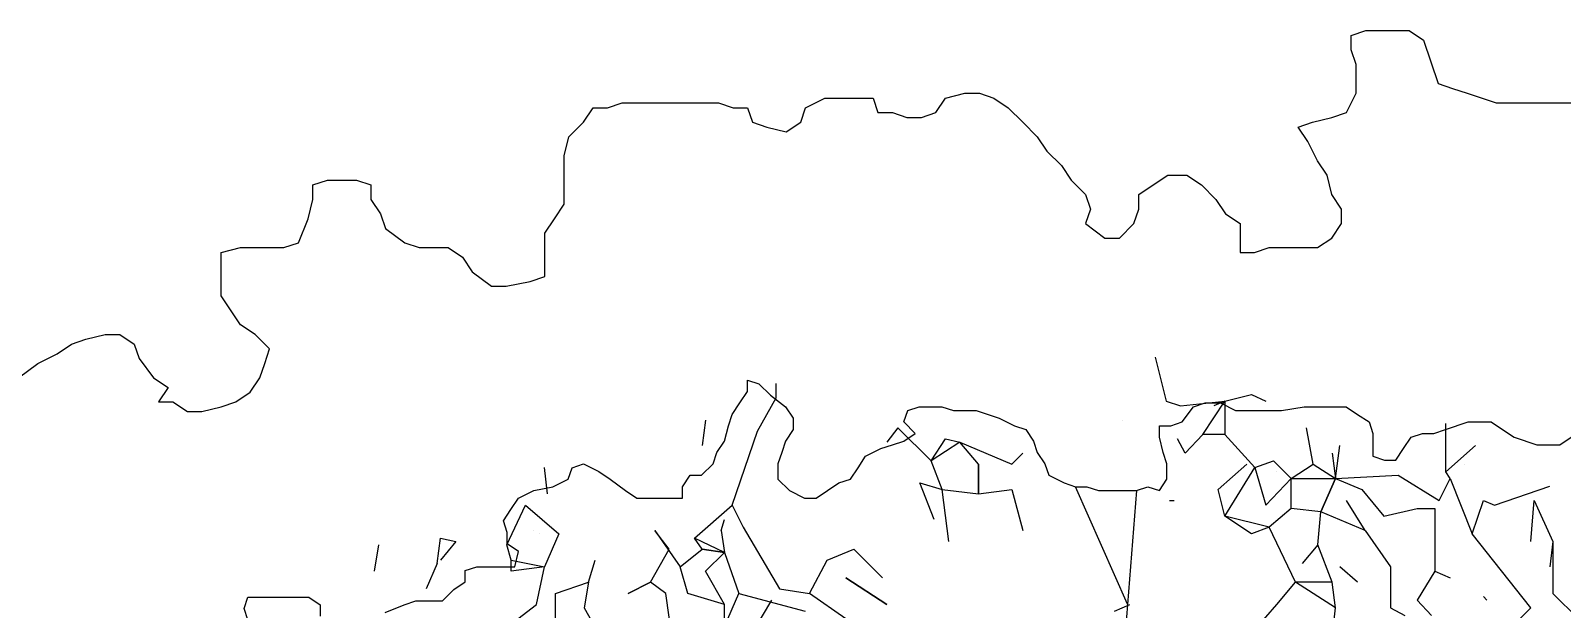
# Model space of a CAD drawing. Header units: inches. Extents: x -422522 to 22891, y -2973 to 414515.
# Drawn here: x 1516.8 to 1768.8, y -1889.7 to -1794.4 of the extents above; entities that cross this region are included whole.
import ezdxf

# ---------------------------------------------------------------- set-up
doc = ezdxf.new("R2010")
doc.units = ezdxf.units.IN
doc.header["$MEASUREMENT"] = 0
doc.layers.get('0').update_dxf_attribs({"lineweight": 40})
doc.layers.add('pino marittimo', color=7, linetype='Continuous')

# ---------------------------------------------------------------- blocks, each defined once
blk = doc.blocks.new('alberello')
at = {"layer": 'pino marittimo'}
for p, q in [((153.0227, -0.1682), (153.0409, -0.2408)), ((152.3993, -0.2354), (152.3993, -0.2118)), ((152.3685, -0.2899), (152.3993, -0.2354)), ((153.0409, -0.2408), (153.0645, -0.2481)), ((153.0645, -0.2481), (153.1372, -0.2408)), ((153.1009, -0.2954), (153.1372, -0.2408)), ((153.1372, -0.2408), (153.1191, -0.2481)), ((153.1372, -0.2408), (153.1808, -0.2299)), ((153.1372, -0.2408), (153.1372, -0.2954)), ((153.1808, -0.2299), (153.2045, -0.2408)), ((152.283, -0.2717), (152.2776, -0.3135)), ((152.9682, -0.2717), (152.9682, -0.2717)), ((152.3266, -0.4117), (152.3685, -0.2899)), ((152.5993, -0.2845), (152.5811, -0.3081)), ((152.6538, -0.339), (152.5993, -0.2845)), ((153.1009, -0.2954), (153.0718, -0.3263)), ((153.1372, -0.2954), (153.1009, -0.2954)), ((153.1372, -0.2954), (153.1863, -0.3499)), ((153.2826, -0.3444), (153.2717, -0.2845)), ((153.5007, -0.3572), (153.5007, -0.2772)), ((152.6538, -0.339), (152.6774, -0.3026)), ((152.701, -0.3081), (152.6538, -0.339)), ((152.6774, -0.3026), (152.701, -0.3081)), ((152.7319, -0.3444), (152.701, -0.3081)), ((152.701, -0.3081), (152.7865, -0.3444)), ((152.7865, -0.3444), (152.8046, -0.3263)), ((153.0718, -0.3263), (153.0591, -0.3026)), ((153.3135, -0.3263), (153.319, -0.3681)), ((153.319, -0.3681), (153.3262, -0.3135)), ((153.5007, -0.3572), (153.5498, -0.3135)), ((152.0231, -0.3935), (152.0177, -0.3499)), ((152.672, -0.3862), (152.6538, -0.339)), ((152.7319, -0.3935), (152.7319, -0.3444)), ((152.7319, -0.3444), (152.7319, -0.3935)), ((153.1263, -0.3862), (153.1736, -0.3444)), ((153.1372, -0.4299), (153.1863, -0.3499)), ((153.1863, -0.3499), (153.2172, -0.339)), ((153.1863, -0.3499), (153.2045, -0.4117)), ((153.2172, -0.339), (153.2463, -0.3681)), ((153.2463, -0.3681), (153.2826, -0.3444)), ((153.2826, -0.3444), (153.319, -0.3681)), ((153.5316, -0.3444), (153.5316, -0.3444)), ((152.6592, -0.4353), (152.6356, -0.3753)), ((152.6356, -0.3753), (152.672, -0.3862)), ((153.2045, -0.4117), (153.2463, -0.3681)), ((153.2227, -0.3572), (153.2227, -0.3572)), ((153.2463, -0.4171), (153.2463, -0.3681)), ((153.2463, -0.3681), (153.319, -0.3681)), ((153.319, -0.3681), (153.2953, -0.4226)), ((153.2953, -0.4226), (153.319, -0.3681)), ((153.319, -0.3681), (153.4226, -0.3626)), ((153.319, -0.3681), (153.3626, -0.3862)), ((153.4226, -0.3626), (153.4898, -0.4044)), ((153.4898, -0.4044), (153.508, -0.3681)), ((153.508, -0.3681), (153.5007, -0.3572)), ((153.508, -0.3681), (153.5443, -0.4589)), ((152.6829, -0.4717), (152.672, -0.3862)), ((152.672, -0.3862), (152.7319, -0.3935)), ((152.7319, -0.3935), (152.7865, -0.3862)), ((152.7865, -0.3862), (152.8046, -0.4535)), ((152.7865, -0.3862), (152.7865, -0.3862)), ((152.7865, -0.3862), (152.8046, -0.4535)), ((152.9918, -0.3878), (152.9737, -0.6171)), ((153.1372, -0.4299), (153.1263, -0.3862)), ((153.3626, -0.3862), (153.3989, -0.4299)), ((153.5807, -0.4117), (153.6716, -0.3808)), ((151.9559, -0.4771), (151.9868, -0.4117)), ((151.9868, -0.4117), (152.0413, -0.4589)), ((152.2649, -0.4662), (152.3266, -0.4117)), ((152.3266, -0.4117), (152.3448, -0.448)), ((153.0464, -0.4044), (153.0536, -0.4044)), ((153.2463, -0.4171), (153.2099, -0.448)), ((153.2953, -0.4226), (153.2463, -0.4171)), ((153.2899, -0.4771), (153.2953, -0.4226)), ((153.368, -0.4535), (153.2953, -0.4226)), ((153.368, -0.4535), (153.3371, -0.4044)), ((153.3989, -0.4299), (153.4535, -0.4171)), ((153.4535, -0.4171), (153.4825, -0.4171)), ((153.4535, -0.4171), (153.4825, -0.4171)), ((153.4825, -0.4171), (153.4825, -0.5207)), ((153.5443, -0.4589), (153.5625, -0.4044)), ((153.5625, -0.4044), (153.5807, -0.4117)), ((153.6407, -0.4717), (153.6461, -0.4044)), ((153.6461, -0.4044), (153.677, -0.4717)), ((151.9995, -0.4535), (151.9995, -0.4535)), ((152.2231, -0.4844), (152.1994, -0.4535)), ((152.1994, -0.4535), (152.2412, -0.5135)), ((152.3085, -0.4535), (152.3139, -0.4353)), ((152.3085, -0.4535), (152.3139, -0.4898)), ((152.3448, -0.448), (152.4048, -0.5498)), ((153.2099, -0.448), (153.1372, -0.4299)), ((153.1808, -0.4589), (153.1372, -0.4299)), ((153.2099, -0.448), (153.1808, -0.4589)), ((153.2535, -0.5389), (153.2099, -0.448)), ((153.368, -0.4535), (153.4098, -0.5135)), ((151.7451, -0.4771), (151.7378, -0.5207)), ((151.8414, -0.508), (151.8468, -0.4662)), ((151.8468, -0.4662), (151.8723, -0.4717)), ((151.8723, -0.4717), (151.8468, -0.5026)), ((151.9632, -0.5026), (151.9559, -0.4771)), ((152.0104, -0.4589), (152.0104, -0.4589)), ((152.0413, -0.4589), (152.0177, -0.5135)), ((152.3139, -0.4898), (152.2649, -0.4662)), ((152.2776, -0.4844), (152.2649, -0.4662)), ((153.2899, -0.4771), (153.2645, -0.508)), ((153.3135, -0.5389), (153.2899, -0.4771)), ((153.6407, -0.5807), (153.5443, -0.4589)), ((153.677, -0.4717), (153.6716, -0.5135)), ((153.677, -0.4717), (153.677, -0.5571)), ((151.9632, -0.5026), (152.0177, -0.5135)), ((151.9632, -0.5207), (151.9632, -0.5026)), ((152.0904, -0.5389), (152.1013, -0.5026)), ((152.1922, -0.5389), (152.2231, -0.4844)), ((152.2412, -0.5135), (152.2776, -0.4844)), ((152.3139, -0.4898), (152.2776, -0.4844)), ((152.2776, -0.4844), (152.3139, -0.4898)), ((152.283, -0.5207), (152.3139, -0.4898)), ((152.3139, -0.4898), (152.3376, -0.5571)), ((152.4539, -0.5571), (152.483, -0.5026)), ((152.483, -0.5026), (152.5266, -0.4844)), ((152.5266, -0.4844), (152.5447, -0.5026)), ((152.5447, -0.5026), (152.5738, -0.5316)), ((151.8414, -0.508), (151.8232, -0.5498)), ((152.0177, -0.5135), (151.9632, -0.5207)), ((152.005, -0.5753), (152.0177, -0.5135)), ((152.254, -0.5571), (152.2412, -0.5135)), ((152.3139, -0.5753), (152.283, -0.5207)), ((152.5556, -0.5135), (152.5556, -0.5135)), ((153.3553, -0.5389), (153.3262, -0.5135)), ((153.4098, -0.5135), (153.4098, -0.5807)), ((153.4825, -0.5207), (153.4535, -0.568)), ((153.4825, -0.5207), (153.508, -0.5316)), ((152.0359, -0.5571), (152.0904, -0.5389)), ((152.0904, -0.5389), (152.0831, -0.5807)), ((152.1922, -0.5389), (152.1558, -0.5571)), ((152.1558, -0.5571), (152.1922, -0.5389)), ((152.2176, -0.5571), (152.1922, -0.5389)), ((152.4048, -0.5498), (152.4539, -0.5571)), ((152.5811, -0.5753), (152.5138, -0.5316)), ((152.5138, -0.5316), (152.5811, -0.5753)), ((153.2227, -0.5753), (153.2535, -0.5389)), ((153.3135, -0.5389), (153.2535, -0.5389)), ((153.319, -0.5807), (153.2535, -0.5389)), ((153.319, -0.5807), (153.3135, -0.5389)), ((151.9741, -0.5989), (152.005, -0.5753)), ((152.0359, -0.6352), (152.0359, -0.5571)), ((152.0359, -0.5571), (152.0359, -0.5571)), ((152.2285, -0.6352), (152.2176, -0.5571)), ((152.3139, -0.5753), (152.254, -0.5571)), ((152.3139, -0.6116), (152.3376, -0.5571)), ((152.3139, -0.6116), (152.3139, -0.5753)), ((152.3376, -0.5571), (152.4466, -0.5862)), ((152.363, -0.6171), (152.3921, -0.568)), ((152.5138, -0.5989), (152.4539, -0.5571)), ((152.9555, -0.5862), (152.9809, -0.5753)), ((153.1863, -0.6171), (153.2227, -0.5753)), ((153.4535, -0.568), (153.4771, -0.5934)), ((153.5625, -0.5625), (153.568, -0.568)), ((153.677, -0.5571), (153.7188, -0.5989)), ((152.0831, -0.5807), (152.114, -0.6352)), ((153.3135, -0.6298), (153.319, -0.5807)), ((153.4098, -0.5807), (153.4335, -0.5934)), ((153.5916, -0.6298), (153.6407, -0.5807))]:
    blk.add_line(p, q, dxfattribs=at)
for points in [[(151.1524, -0.2023), (151.1842, -0.1785), (151.216, -0.1626), (151.2398, -0.1467), (151.2636, -0.1388), (151.2954, -0.1308), (151.3192, -0.1308), (151.3431, -0.1467), (151.351, -0.1705), (151.3748, -0.2023), (151.3987, -0.2181), (151.3828, -0.242), (151.4066, -0.242), (151.4305, -0.2578), (151.4543, -0.2578), (151.4861, -0.2499), (151.5099, -0.242), (151.5337, -0.2261), (151.5496, -0.2023), (151.5576, -0.1785), (151.5655, -0.1546), (151.5417, -0.1308), (151.5178, -0.1149), (151.4861, -0.0673), (151.4861, 0.0041), (151.5178, 0.0121), (151.5893, 0.0121), (151.6132, 0.02), (151.6291, 0.0597), (151.637, 0.0914), (151.637, 0.1153), (151.6608, 0.1232), (151.7085, 0.1232), (151.7323, 0.1153), (151.7323, 0.0914), (151.7482, 0.0676), (151.7562, 0.0438), (151.788, 0.02), (151.8118, 0.0121), (151.8595, 0.0121), (151.8833, -0.0038), (151.8992, -0.0276), (151.931, -0.0514), (151.9548, -0.0514), (151.9945, -0.0435), (152.0183, -0.0356), (152.0183, 0.0359), (152.0342, 0.0597), (152.0501, 0.0835), (152.0501, 0.1629), (152.0581, 0.1946), (152.0819, 0.2185), (152.0978, 0.2423), (152.1216, 0.2423), (152.1455, 0.2502), (152.3043, 0.2502), (152.3282, 0.2423), (152.352, 0.2423), (152.3599, 0.2185), (152.3838, 0.2105), (152.4156, 0.2026), (152.4394, 0.2185), (152.4473, 0.2423), (152.4791, 0.2582), (152.5586, 0.2582), (152.5665, 0.2343), (152.5903, 0.2343), (152.6142, 0.2264), (152.638, 0.2264), (152.6618, 0.2343), (152.6777, 0.2582), (152.7095, 0.2661), (152.7333, 0.2661), (152.7572, 0.2582), (152.781, 0.2423), (152.8048, 0.2185), (152.8287, 0.1946), (152.8446, 0.1708), (152.8684, 0.147), (152.8843, 0.1232), (152.9081, 0.0994), (152.9161, 0.0756), (152.9081, 0.0518), (152.9399, 0.0279), (152.9637, 0.0279), (152.9876, 0.0518), (152.9955, 0.0756), (152.9955, 0.0994), (153.0193, 0.1153), (153.0432, 0.1311), (153.0749, 0.1311), (153.0988, 0.1153), (153.1226, 0.0914), (153.1385, 0.0676), (153.1623, 0.0518), (153.1623, 0.0041), (153.1862, 0.0041), (153.21, 0.0121), (153.2894, 0.0121), (153.3133, 0.0279), (153.3292, 0.0518), (153.3292, 0.0756), (153.3133, 0.0994), (153.3053, 0.1311), (153.2894, 0.155), (153.2736, 0.1867), (153.2577, 0.2105), (153.2815, 0.2185), (153.3133, 0.2264), (153.3371, 0.2343), (153.353, 0.2661), (153.353, 0.3137), (153.3451, 0.3375), (153.3451, 0.3613), (153.3689, 0.3693), (153.4404, 0.3693), (153.4642, 0.3534), (153.488, 0.282), (153.5119, 0.274), (153.5357, 0.2661), (153.5834, 0.2502), (153.7105, 0.2502)], [(151.5299, -0.6009), (151.5236, -0.5821), (151.5299, -0.5633), (151.6303, -0.5633), (151.6491, -0.5759), (151.6491, -0.5947)], [(151.7558, -0.5884), (151.7871, -0.5759), (151.806, -0.5696), (151.8499, -0.5696), (151.8687, -0.5508), (151.8875, -0.5383), (151.8875, -0.5194), (151.9064, -0.5132), (151.9691, -0.5132), (151.9754, -0.4881), (151.9565, -0.4756), (151.9565, -0.4567), (151.9503, -0.4379), (151.9628, -0.4191), (151.9754, -0.4003), (152.0005, -0.3878), (152.0318, -0.3815), (152.0569, -0.369), (152.0632, -0.3502), (152.082, -0.3439), (152.1071, -0.3564), (152.126, -0.369), (152.1511, -0.3878), (152.1699, -0.4003), (152.2452, -0.4003), (152.2452, -0.3815), (152.2577, -0.3627), (152.2765, -0.3627), (152.2954, -0.3439), (152.3016, -0.3251), (152.3142, -0.3063), (152.3205, -0.2812), (152.3267, -0.2624), (152.3393, -0.2436), (152.3518, -0.2248), (152.3518, -0.206), (152.3707, -0.2122), (152.3895, -0.231), (152.4146, -0.2499), (152.4271, -0.2687), (152.4271, -0.2875), (152.4146, -0.3063), (152.4083, -0.3251), (152.402, -0.3439), (152.402, -0.369), (152.4208, -0.3878), (152.4459, -0.4003), (152.4648, -0.4003), (152.4836, -0.3878), (152.5024, -0.3752), (152.5212, -0.369), (152.5338, -0.3502), (152.5463, -0.3314), (152.5714, -0.3188), (152.5903, -0.3125), (152.6091, -0.3063), (152.6279, -0.2937), (152.6091, -0.2749), (152.6154, -0.2561), (152.6342, -0.2499), (152.6718, -0.2499), (152.6906, -0.2561), (152.7283, -0.2561), (152.7659, -0.2687), (152.791, -0.2812), (152.8099, -0.2875), (152.8224, -0.3063), (152.8287, -0.3251), (152.8412, -0.3439), (152.8475, -0.3627), (152.8726, -0.3752), (152.8914, -0.3815), (152.9102, -0.3815), (152.9291, -0.3878), (152.9918, -0.3878), (153.0106, -0.3815), (153.0295, -0.3878), (153.042, -0.369), (153.042, -0.3439), (153.0357, -0.3251), (153.0295, -0.3), (153.0295, -0.2812), (153.0483, -0.2812), (153.0671, -0.2749), (153.0859, -0.2499), (153.1048, -0.2436), (153.1299, -0.2436), (153.1549, -0.2561), (153.2302, -0.2561), (153.2679, -0.2499), (153.3369, -0.2499), (153.3557, -0.2624), (153.3746, -0.2749), (153.3808, -0.2937), (153.3808, -0.3314), (153.3997, -0.3376), (153.4185, -0.3376), (153.431, -0.3188), (153.4436, -0.3), (153.4624, -0.2937), (153.4812, -0.2937), (153.5, -0.2875), (153.5377, -0.2749), (153.5753, -0.2749), (153.5942, -0.2875), (153.613, -0.3), (153.6506, -0.3125), (153.6883, -0.3125), (153.7071, -0.3)], [(152.977, -0.5749), (152.8914, -0.3815)]]:
    blk.add_lwpolyline(points, dxfattribs=at)

msp = doc.modelspace()

# ---------------------------------------------------------------- block references
at = {"xscale": 100, "yscale": 100, "zscale": 100}
msp.add_blockref('alberello', (-13600.47845, -1831.37599), dxfattribs=at)

doc.saveas('drawing.dxf')
